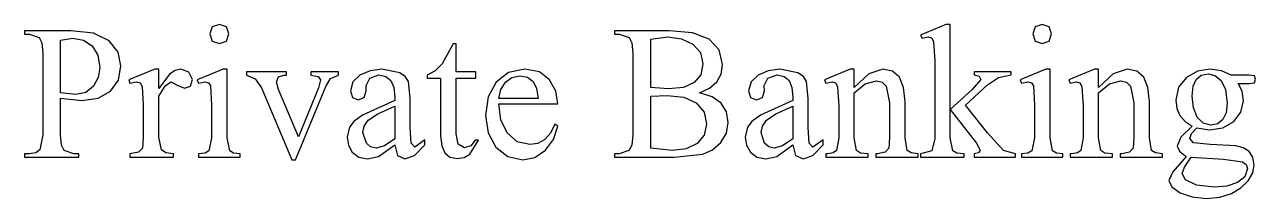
# Model space of a CAD drawing. Extents: x 15 to 63, y 264.1 to 270.9.
import ezdxf

# ---------------------------------------------------------------- set-up
doc = ezdxf.new("R2010")
doc.units = 0
doc.layers.add('Layer_1', color=7, linetype='CONTINUOUS')

msp = doc.modelspace()

# ---------------------------------------------------------------- linework, layer by layer
at = {"layer": 'Layer_1', "color": 3}
for points in [[(22.634553, 270.86523), (22.3555, 270.77359), (22.262482, 270.498672), (22.3555, 270.219619), (22.634553, 270.126602), (22.909472, 270.219619), (23.001111, 270.498672), (22.909472, 270.77359), (22.634553, 270.86523), (22.634553, 270.86523)], [(50.95875, 270.86523), (49.969318, 270.457331), (50.032708, 270.330551), (50.261464, 270.391185), (50.395821, 270.346399), (50.473681, 270.21204), (50.52329, 269.456875), (50.52329, 266.422436), (50.415802, 265.937366), (49.969318, 265.824367), (49.969318, 265.692076), (51.667063, 265.692076), (51.667063, 265.824367), (51.382497, 265.855372), (51.223333, 265.942878), (51.12687, 266.441728), (51.12687, 267.546914), (51.12687, 270.86523), (50.95875, 270.86523), (50.95875, 270.86523)], [(54.715283, 270.86523), (54.43623, 270.77359), (54.343213, 270.498672), (54.43623, 270.219619), (54.715283, 270.126602), (54.990201, 270.219619), (55.081842, 270.498672), (54.990201, 270.77359), (54.715283, 270.86523), (54.715283, 270.86523)], [(15.041563, 270.625451), (15.041563, 270.490404), (15.22622, 270.490404), (15.609314, 270.36638), (15.712667, 270.152095), (15.747118, 269.751775), (15.747118, 266.565751), (15.639631, 265.981464), (15.483913, 265.865707), (15.22622, 265.827122), (15.041563, 265.827122), (15.041563, 265.692076), (17.155473, 265.692076), (17.155473, 265.827122), (16.965304, 265.827122), (16.582209, 265.951147), (16.478856, 266.166809), (16.444405, 266.565751), (16.444405, 268.001667), (17.273984, 267.899691), (17.903748, 267.990641), (18.387439, 268.263493), (18.695431, 268.69482), (18.798095, 269.261194), (18.682339, 269.786226), (18.335074, 270.22582), (17.73356, 270.525544), (16.849549, 270.625451), (15.041563, 270.625451), (15.041563, 270.625451)], [(16.921207, 270.330551), (17.338063, 270.256826), (17.673615, 270.035651), (17.896858, 269.67805), (17.971272, 269.189535), (17.909949, 268.807819), (17.725981, 268.461932), (17.433837, 268.218019), (17.042474, 268.136716), (16.444405, 268.208372), (16.444405, 270.261649), (16.921207, 270.330551), (16.921207, 270.330551)], [(38.038264, 270.625451), (38.038264, 270.490404), (38.222922, 270.490404), (38.60877, 270.363624), (38.716258, 270.14865), (38.752089, 269.751775), (38.752089, 266.565751), (38.714881, 266.168188), (38.603259, 265.951147), (38.222922, 265.827122), (38.038264, 265.827122), (38.038264, 265.692076), (40.367148, 265.692076), (41.483359, 265.805075), (41.863698, 265.976639), (42.183403, 266.259825), (42.402512, 266.626384), (42.475548, 267.042551), (42.405613, 267.464749), (42.195806, 267.799785), (41.846129, 268.047659), (41.356579, 268.208372), (41.746048, 268.385623), (42.02424, 268.627985), (42.191154, 268.935459), (42.246793, 269.308047), (42.116913, 269.884411), (41.727272, 270.2961), (41.077872, 270.543114), (40.168711, 270.625451), (38.038264, 270.625451), (38.038264, 270.625451)], [(40.105322, 270.382917), (40.655158, 270.314015), (41.097508, 270.107309), (41.388964, 269.777269), (41.486116, 269.338364), (41.401884, 268.907899), (41.149186, 268.600424), (40.728023, 268.415939), (40.138395, 268.354444), (39.449375, 268.406811), (39.449375, 270.300234), (40.105322, 270.382917), (40.105322, 270.382917)], [(31.748897, 270.118333), (31.314127, 269.331474), (31.041448, 269.067235), (30.731906, 268.889123), (30.731906, 268.770612), (31.261073, 268.770612), (31.261073, 266.529923), (31.301036, 266.139248), (31.420925, 265.860195), (31.62074, 265.692763), (31.900481, 265.636952), (32.172128, 265.681739), (32.402778, 265.816098), (32.741085, 266.353534), (32.600525, 266.353534), (32.43516, 266.132357), (32.192626, 266.058632), (31.944578, 266.196436), (31.861895, 266.609848), (31.861895, 268.770612), (32.63911, 268.770612), (32.63911, 269.024171), (31.861895, 269.024171), (31.861895, 270.118333), (31.748897, 270.118333), (31.748897, 270.118333)], [(20.118255, 269.12339), (19.109531, 268.715491), (19.14536, 268.5832), (19.401675, 268.63832), (19.541546, 268.592156), (19.619405, 268.453662), (19.669015, 267.734326), (19.669015, 266.441728), (19.635942, 266.042096), (19.478845, 265.885), (19.14536, 265.824367), (19.14536, 265.692076), (20.851371, 265.692076), (20.851371, 265.824367), (20.553026, 265.86433), (20.380083, 265.984218), (20.26984, 266.469287), (20.26984, 268.067814), (20.535801, 268.49156), (20.749397, 268.632809), (20.983663, 268.506029), (21.270295, 268.382006), (21.510074, 268.466067), (21.59, 268.718246), (21.443928, 269.015903), (21.129735, 269.12339), (20.910627, 269.076536), (20.694275, 268.935977), (20.26984, 268.373737), (20.26984, 269.12339), (20.118255, 269.12339), (20.118255, 269.12339)], [(22.777869, 269.12339), (21.771901, 268.715491), (21.824266, 268.5832), (22.069557, 268.63832), (22.215629, 268.59698), (22.290043, 268.472955), (22.331385, 267.728814), (22.331385, 266.444483), (22.22941, 265.945633), (22.078514, 265.854683), (21.824266, 265.824367), (21.824266, 265.692076), (23.442083, 265.692076), (23.442083, 265.824367), (23.189213, 265.854683), (23.03694, 265.945633), (22.937721, 266.444483), (22.937721, 269.12339), (22.777869, 269.12339), (22.777869, 269.12339)], [(23.687374, 269.024171), (23.687374, 268.889123), (24.027749, 268.754764), (24.271662, 268.401299), (25.459531, 265.5901), (25.608359, 265.5901), (26.790716, 268.450908), (26.972617, 268.7651), (27.284054, 268.889123), (27.284054, 269.024171), (26.195404, 269.024171), (26.195404, 268.889123), (26.482725, 268.845026), (26.578498, 268.712734), (26.49306, 268.401299), (25.715846, 266.491338), (24.941389, 268.332397), (24.864219, 268.635563), (24.936566, 268.825733), (25.153607, 268.889123), (25.255582, 268.889123), (25.255582, 269.024171), (23.687374, 269.024171), (23.687374, 269.024171)], [(28.96526, 269.12339), (28.509819, 269.066201), (28.113633, 268.894635), (27.838714, 268.629364), (27.747075, 268.285543), (27.822867, 268.02096), (28.050243, 267.932765), (28.28382, 268.02027), (28.36168, 268.282785), (28.35341, 268.492248), (28.496728, 268.781636), (28.855018, 268.900148), (29.126319, 268.845888), (29.320105, 268.683107), (29.436376, 268.411806), (29.475134, 268.031983), (29.475134, 267.899691), (28.210095, 267.329185), (27.875921, 267.083203), (27.705734, 266.86892), (27.617539, 266.480314), (27.667148, 266.164741), (27.815977, 265.885), (28.065402, 265.68863), (28.411289, 265.623174), (28.841237, 265.719635), (29.475134, 266.171631), (29.575732, 265.762354), (29.866497, 265.625928), (30.247525, 265.762354), (30.646466, 266.171631), (30.646466, 266.375581), (30.249591, 266.086193), (30.106276, 266.240535), (30.073202, 266.849627), (30.073202, 267.979619), (30.001546, 268.64659), (29.883034, 268.83538), (29.665303, 268.988342), (28.96526, 269.12339), (28.96526, 269.12339)], [(34.549072, 269.126146), (33.91035, 268.999366), (33.421836, 268.619028), (33.111777, 268.04094), (33.008423, 267.315404), (33.109021, 266.641543), (33.410813, 266.086193), (33.87521, 265.714124), (34.463632, 265.5901), (34.938367, 265.683807), (35.353845, 265.964925), (35.666661, 266.389363), (35.827891, 266.907505), (35.714892, 266.979161), (35.542465, 266.630692), (35.32284, 266.381784), (35.056017, 266.232439), (34.741996, 266.182657), (34.245214, 266.296345), (33.857297, 266.63741), (33.609248, 267.147973), (33.526566, 267.770157), (35.827891, 267.770157), (35.748654, 268.273829), (35.510941, 268.715491), (35.112001, 269.023482), (34.549072, 269.126146), (34.549072, 269.126146)], [(34.345121, 268.867075), (34.643467, 268.811609), (34.863265, 268.645211), (35.004514, 268.367881), (35.067215, 267.979619), (33.526566, 267.979619), (33.609938, 268.333084), (33.788395, 268.61627), (34.040576, 268.804373), (34.345121, 268.867075), (34.345121, 268.867075)], [(44.487482, 269.12339), (44.03204, 269.066201), (43.635854, 268.894635), (43.360937, 268.629364), (43.269298, 268.285543), (43.345089, 268.02096), (43.572464, 267.932765), (43.806042, 268.02027), (43.883902, 268.282785), (43.875633, 268.492248), (44.018951, 268.781636), (44.37724, 268.900148), (44.648541, 268.845888), (44.842327, 268.683107), (44.958599, 268.411806), (44.997356, 268.031983), (44.997356, 267.899691), (43.732317, 267.329185), (43.398144, 267.083203), (43.227955, 266.86892), (43.139761, 266.480314), (43.18937, 266.164741), (43.3382, 265.885), (43.587625, 265.68863), (43.933511, 265.623174), (44.363459, 265.719635), (44.997356, 266.171631), (45.097955, 265.762354), (45.388719, 265.625928), (45.769747, 265.762354), (46.168688, 266.171631), (46.168688, 266.375581), (45.771813, 266.086193), (45.628498, 266.240535), (45.595424, 266.849627), (45.595424, 267.979619), (45.523768, 268.64659), (45.405256, 268.83538), (45.187526, 268.988342), (44.487482, 269.12339), (44.487482, 269.12339)], [(47.229779, 269.12339), (46.226566, 268.715491), (46.281687, 268.5832), (46.524223, 268.63832), (46.658582, 268.592845), (46.73644, 268.45642), (46.786049, 267.681963), (46.786049, 266.444483), (46.697855, 265.956659), (46.567631, 265.85744), (46.353346, 265.824367), (46.281687, 265.824367), (46.281687, 265.692076), (47.929823, 265.692076), (47.929823, 265.824367), (47.630788, 265.855373), (47.472312, 265.94839), (47.386875, 266.444483), (47.386875, 268.20286), (47.817513, 268.556326), (48.249527, 268.674149), (48.475008, 268.62006), (48.636066, 268.457796), (48.764912, 267.808742), (48.764912, 266.444483), (48.734596, 266.047608), (48.591281, 265.887757), (48.296381, 265.824367), (48.22748, 265.824367), (48.22748, 265.692076), (49.875612, 265.692076), (49.875612, 265.824367), (49.600005, 265.85744), (49.451175, 265.956659), (49.365738, 266.444483), (49.365738, 267.866618), (49.311822, 268.416455), (49.150075, 268.809196), (48.880497, 269.044841), (48.503086, 269.12339), (47.958071, 268.947001), (47.386875, 268.417834), (47.386875, 269.12339), (47.229779, 269.12339), (47.229779, 269.12339)], [(51.12687, 267.546914), (52.149375, 266.240535), (52.295448, 265.973194), (52.236191, 265.864326), (52.058423, 265.824367), (52.058423, 265.692076), (53.678997, 265.692076), (53.678997, 265.824367), (53.199439, 265.956659), (52.576566, 266.648434), (51.719426, 267.728814), (52.576566, 268.51981), (53.012028, 268.804373), (53.50812, 268.908416), (53.50812, 269.024171), (52.058423, 269.024171), (52.058423, 268.908416), (52.252727, 268.855361), (52.317495, 268.723758), (51.975743, 268.321371), (51.12687, 267.546914), (51.12687, 267.546914)], [(54.858598, 269.12339), (53.852631, 268.715491), (53.904995, 268.5832), (54.150285, 268.63832), (54.296358, 268.59698), (54.370772, 268.472955), (54.412114, 267.728814), (54.412114, 266.444483), (54.310139, 265.945633), (54.159244, 265.854683), (53.904995, 265.824367), (53.904995, 265.692076), (55.522814, 265.692076), (55.522814, 265.824367), (55.269942, 265.854683), (55.11767, 265.945633), (55.018452, 266.444483), (55.018452, 269.12339), (54.858598, 269.12339), (54.858598, 269.12339)], [(56.754779, 269.12339), (55.751566, 268.715491), (55.806687, 268.5832), (56.049223, 268.63832), (56.183582, 268.592845), (56.26144, 268.45642), (56.311049, 267.681963), (56.311049, 266.444483), (56.222855, 265.956659), (56.092631, 265.85744), (55.878346, 265.824367), (55.806687, 265.824367), (55.806687, 265.692076), (57.454823, 265.692076), (57.454823, 265.824367), (57.155788, 265.855373), (56.997312, 265.94839), (56.911875, 266.444483), (56.911875, 268.20286), (57.342513, 268.556326), (57.774527, 268.674149), (58.000008, 268.62006), (58.161066, 268.457796), (58.289912, 267.808742), (58.289912, 266.444483), (58.259596, 266.047608), (58.116281, 265.887757), (57.821381, 265.824367), (57.75248, 265.824367), (57.75248, 265.692076), (59.400612, 265.692076), (59.400612, 265.824367), (59.125005, 265.85744), (58.976175, 265.956659), (58.890738, 266.444483), (58.890738, 267.866618), (58.836822, 268.416455), (58.675075, 268.809196), (58.405497, 269.044841), (58.028086, 269.12339), (57.483071, 268.947001), (56.911875, 268.417834), (56.911875, 269.12339), (56.754779, 269.12339), (56.754779, 269.12339)], [(61.252695, 269.12339), (60.774516, 269.044153), (60.337677, 268.806441), (60.02762, 268.426791), (59.924267, 267.91623), (59.963886, 267.590667), (60.082742, 267.314026), (60.280834, 267.086305), (60.558164, 266.907505), (60.122015, 266.469289), (59.976631, 266.124779), (60.062759, 265.924963), (60.321142, 265.722392), (59.802999, 265.116055), (59.656926, 264.779812), (59.765103, 264.536589), (60.089632, 264.308524), (60.562298, 264.141093), (61.114892, 264.085283), (61.633722, 264.133514), (62.087785, 264.278207), (62.462613, 264.497316), (62.743732, 264.7743), (62.9215, 265.080226), (62.980756, 265.38615), (62.930458, 265.68863), (62.779563, 265.912562), (62.54943, 266.062078), (62.26142, 266.135802), (61.266476, 266.190923), (60.607773, 266.248801), (60.464457, 266.419678), (60.53267, 266.61536), (60.73731, 266.838603), (61.241672, 266.764187), (61.760502, 266.843426), (62.181492, 267.081137), (62.462612, 267.442873), (62.556319, 267.89418), (62.505331, 268.264183), (62.352369, 268.563907), (62.785075, 268.563907), (62.99178, 268.588711), (63.024853, 268.734784), (62.994534, 268.861562), (62.785075, 268.889123), (62.079519, 268.889123), (61.697801, 269.064823), (61.252695, 269.12339), (61.252695, 269.12339)], [(61.192063, 268.947001), (61.448377, 268.882233), (61.688156, 268.68793), (61.861788, 268.338597), (61.919666, 267.803231), (61.880047, 267.427025), (61.761191, 267.158307), (61.563098, 266.997077), (61.285769, 266.943333), (60.988111, 267.020503), (60.756602, 267.252014), (60.607773, 267.61375), (60.558164, 268.07608), (60.597782, 268.457109), (60.716638, 268.729271), (60.914732, 268.892569), (61.192063, 268.947001), (61.192063, 268.947001)], [(40.094298, 268.103642), (40.73784, 268.029917), (41.224287, 267.808742), (41.530212, 267.455275), (41.632186, 266.979161), (41.538481, 266.547147), (41.257361, 266.221242), (40.827413, 266.018671), (40.28171, 265.951147), (39.449375, 266.047608), (39.449375, 268.070568), (40.094298, 268.103642), (40.094298, 268.103642)], [(29.475134, 267.679205), (29.475134, 266.408655), (29.067236, 266.135804), (28.747531, 266.044853), (28.532557, 266.092395), (28.367191, 266.23502), (28.229388, 266.651188), (28.282442, 266.897858), (28.441605, 267.136258), (28.806096, 267.389128), (29.475134, 267.679205), (29.475134, 267.679205)], [(44.997356, 267.679205), (44.997356, 266.408655), (44.589458, 266.135804), (44.269753, 266.044853), (44.054779, 266.092395), (43.889414, 266.23502), (43.75161, 266.651188), (43.804664, 266.897858), (43.963827, 267.136258), (44.328318, 267.389128), (44.997356, 267.679205), (44.997356, 267.679205)], [(60.522335, 265.692076), (61.779105, 265.609393), (62.523246, 265.515687), (62.667942, 265.40682), (62.716173, 265.245592), (62.618332, 264.931399), (62.32481, 264.705399), (61.908642, 264.566908), (61.437353, 264.520743), (60.723529, 264.603423), (60.301849, 264.807374), (60.175069, 265.052665), (60.261886, 265.306224), (60.522335, 265.692076), (60.522335, 265.692076)]]:
    msp.add_lwpolyline(points, dxfattribs=at)

doc.saveas('drawing.dxf')
